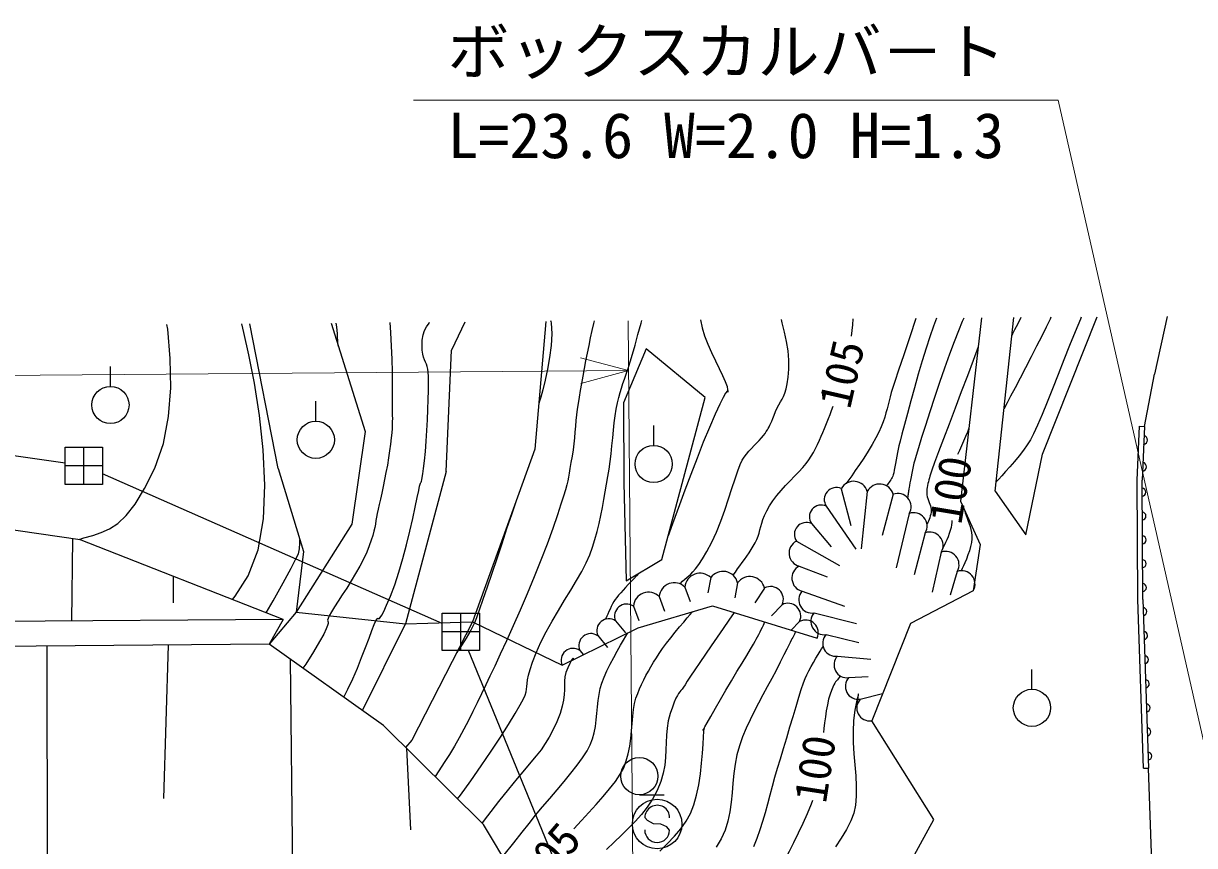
# Model space of a CAD drawing. Units: millimetres, scale not verified. Extents: x 0 to 700000, y -47500 to 447500.
# Drawn here: x 104271 to 151499, y 309958 to 343098 of the extents above; entities that cross this region are included whole.
import ezdxf
from ezdxf.enums import TextEntityAlignment as Align

# ---------------------------------------------------------------- set-up
doc = ezdxf.new("R2010")
doc.units = ezdxf.units.MM
doc.header["$LTSCALE"] = 1000
doc.layers.add('作業ﾚｲﾔ1', color=7, linetype='Continuous', lineweight=25)
doc.styles.add('ＭＳ ゴシック', font='')
doc.styles.get('ＭＳ ゴシック').set_extended_font_data('MS Gothic')

msp = doc.modelspace()

# ---------------------------------------------------------------- linework, layer by layer
at = {"layer": '作業ﾚｲﾔ1', "lineweight": 13}
for p, q in [((120000, 340000), (146000, 340000)), ((146000, 340000), (154832, 301042)), ((128940, 296694), (128662, 331114)), ((128678, 329114), (126742, 329616)), ((128678, 329114), (58000, 328545)), ((126751, 328581), (128678, 329114))]:
    msp.add_line(p, q, dxfattribs=at)
at = {"layer": '作業ﾚｲﾔ1'}
for p, q in [((125335, 331087), (124893, 325940)), ((125532, 331123), (125539, 331089)), ((142911, 331229), (142061, 323843)), ((143463, 324248), (144208, 331239)), ((145367, 325740), (147576, 331267)), ((150393, 331289), (149883, 328960)), ((114548, 325161), (113397, 330991)), ((116678, 331018), (118047, 326650)), ((122071, 331061), (121536, 329926)), ((121319, 325039), (121536, 329926)), ((129390, 329976), (128465, 327805)), ((131760, 328020), (129390, 329976)), ((107780, 328467), (107780, 329267)), ((149476, 326852), (149883, 328960)), ((116063, 327065), (116063, 327865)), ((128465, 327805), (128484, 324588)), ((130009, 321488), (131760, 328020)), ((129688, 326088), (129688, 326888)), ((149276, 326861), (149476, 326852)), ((149476, 326852), (149383, 324681)), ((118047, 326650), (117509, 322920)), ((105959, 325371), (99449, 326284)), ((105959, 324516), (105959, 326016)), ((105959, 326016), (107459, 326016)), ((106709, 324516), (106709, 326016)), ((107459, 326016), (107459, 324516)), ((124893, 325940), (122385, 318971)), ((144694, 322488), (145367, 325740)), ((107459, 325266), (105959, 325266)), ((121162, 318906), (107459, 324936)), ((114548, 325161), (115562, 321813)), ((121319, 325039), (119673, 318891)), ((107459, 324516), (105959, 324516)), ((128484, 324588), (128576, 320628)), ((149406, 319878), (149383, 324681)), ((137252, 324344), (137638, 322853)), ((138301, 324233), (138054, 321913)), ((139348, 324121), (138896, 322457)), ((143463, 324248), (144694, 322488)), ((136648, 323639), (137834, 321903)), ((142061, 323843), (142849, 322091)), ((98723, 323447), (106554, 322290)), ((139993, 323343), (139465, 321154)), ((117509, 322920), (115265, 319369)), ((136045, 322934), (136843, 321995)), ((106255, 322334), (106216, 319008)), ((114744, 319077), (106527, 322300)), ((135441, 322229), (137181, 321250)), ((140638, 322564), (140185, 320868)), ((115562, 321813), (115265, 319369)), ((141283, 321786), (140911, 320167)), ((142849, 322091), (142572, 320229)), ((128576, 320628), (130009, 321488)), ((135555, 321221), (136689, 320796)), ((110311, 320816), (110303, 319741)), ((131987, 320761), (131868, 320147)), ((141929, 321007), (141646, 320053)), ((130946, 320378), (131162, 319792)), ((133073, 320552), (132955, 319938)), ((134160, 320340), (133770, 319744)), ((135669, 320214), (137387, 319604)), ((142572, 320229), (140038, 318904)), ((129907, 319995), (130124, 319409)), ((149406, 319878), (149637, 313080)), ((115265, 319369), (114180, 318072)), ((115265, 319369), (119673, 318891)), ((121162, 317826), (121162, 319326)), ((121162, 319326), (122662, 319326)), ((121912, 317826), (121912, 319326)), ((122662, 319326), (122662, 317826)), ((128869, 319612), (129085, 319026)), ((129063, 318739), (132053, 319623)), ((132053, 319623), (136273, 318314)), ((134868, 319667), (134435, 319216)), ((136157, 319339), (137865, 318905)), ((114744, 319077), (88525, 318865)), ((114744, 319077), (114180, 318072)), ((117940, 315403), (119673, 318891)), ((119673, 318891), (122385, 318971)), ((122385, 318971), (119931, 314208)), ((122385, 318971), (125991, 317226)), ((128148, 319016), (128546, 318535)), ((135572, 318992), (135232, 318637)), ((140038, 318904), (138478, 314992)), ((122662, 318576), (121162, 318576)), ((125991, 317226), (129063, 318739)), ((127428, 318421), (127827, 317939)), ((136645, 318465), (137955, 318149)), ((114180, 318072), (89564, 317874)), ((105216, 318000), (105235, 307500)), ((110102, 318039), (109923, 311861)), ((118793, 314797), (114180, 318072)), ((115030, 317468), (115131, 307579)), ((122662, 317826), (121162, 317826)), ((130814, 296889), (122220, 317826)), ((126708, 317825), (126853, 317650)), ((137103, 317597), (138443, 317469)), ((144940, 316260), (144940, 317060)), ((137561, 316728), (138342, 316778)), ((138018, 315861), (138914, 316087)), ((118793, 314797), (122829, 310807)), ((140979, 311004), (138478, 314992)), ((119931, 314208), (119685, 313916)), ((119713, 313888), (119874, 310586)), ((149437, 313074), (149637, 313080)), ((149950, 304668), (149637, 313080)), ((129110, 312007), (130110, 312007)), ((124705, 307657), (122826, 310810)), ((129431, 310968), (129331, 311086)), ((129676, 310829), (129431, 310968)), ((129976, 310826), (129676, 310829)), ((130221, 310714), (129976, 310826)), ((139485, 308290), (140979, 311004)), ((130327, 310578), (130221, 310714))]:
    msp.add_line(p, q, dxfattribs=at)
for points in [[(127283, 331103), (127255, 330999), (127192, 330722), (127130, 330424), (127068, 330118), (127005, 329807), (126944, 329494), (126884, 329184), (126827, 328879), (126772, 328583), (126722, 328300), (126677, 328032), (126637, 327783), (126604, 327548), (126577, 327316), (126554, 327087), (126533, 326858), (126513, 326627), (126491, 326394), (126465, 326155), (126434, 325910), (126396, 325656), (126348, 325393), (126304, 325155), (126272, 324967), (126246, 324808), (126219, 324658), (126182, 324494), (126130, 324296), (126055, 324043), (125949, 323713), (125806, 323287), (125618, 322743), (125390, 322113), (125136, 321456), (124865, 320784), (124583, 320111), (124298, 319450), (124017, 318814), (123748, 318217), (123498, 317672), (123275, 317192), (123086, 316792), (122916, 316434), (122745, 316076), (122572, 315718), (122397, 315361), (122218, 315006), (122034, 314655), (121846, 314307), (121652, 313965), (121451, 313629), (121243, 313300), (121025, 312971), (120870, 312744)], [(121777, 311847), (121890, 311993), (122316, 312574), (122736, 313170), (123136, 313759), (123506, 314322), (123833, 314835), (124105, 315278), (124309, 315630), (124435, 315869), (124500, 316025), (124539, 316153), (124559, 316265), (124571, 316376), (124583, 316497), (124604, 316642), (124642, 316825), (124707, 317059), (124806, 317356), (124951, 317730), (125138, 318151), (125355, 318577), (125593, 319004), (125843, 319429), (126097, 319846), (126345, 320252), (126579, 320642), (126791, 321012), (126970, 321358), (127109, 321676), (127218, 321983), (127316, 322297), (127403, 322616), (127482, 322939), (127553, 323262), (127618, 323585), (127678, 323905), (127735, 324221), (127789, 324530), (127842, 324830), (127891, 325130), (127934, 325440), (127971, 325755), (128004, 326072), (128036, 326387), (128067, 326697), (128100, 326996), (128136, 327283), (128177, 327553), (128224, 327802), (128276, 328024), (128329, 328221), (128384, 328402), (128443, 328579), (128506, 328762), (128576, 328962), (128653, 329187), (128738, 329451), (128832, 329761), (128937, 330130), (129054, 330555), (129179, 331019), (129205, 331119)], [(125539, 331089), (125551, 331034), (125574, 330592), (125549, 330116), (125488, 329630), (125404, 329156), (125309, 328716), (125213, 328334), (125130, 328033), (125072, 327836), (125050, 327765)], [(131574, 331144), (131636, 330832), (131739, 330503), (131871, 330164), (132020, 329827), (132176, 329499), (132328, 329190), (132464, 328909), (132574, 328665), (132645, 328468), (132668, 328326), (132668, 328253), (132677, 328237), (132686, 328255), (132689, 328283), (132678, 328298), (132646, 328275), (132585, 328192), (132489, 328025), (132351, 327749), (132162, 327342), (131934, 326814), (131688, 326213), (131434, 325570), (131182, 324915), (130941, 324278), (130722, 323690), (130534, 323179), (130388, 322777), (130293, 322514), (130259, 322419)], [(130753, 320505), (130853, 320617), (130940, 320700), (131020, 320766), (131098, 320828), (131180, 320898), (131271, 320989), (131376, 321113), (131502, 321284), (131653, 321514), (131835, 321814), (132030, 322182), (132215, 322594), (132390, 323033), (132554, 323483), (132705, 323928), (132844, 324351), (132970, 324735), (133081, 325065), (133178, 325323), (133258, 325494), (133338, 325615), (133429, 325735), (133530, 325853), (133635, 325968), (133741, 326080), (133846, 326188), (133946, 326292), (134037, 326390), (134115, 326482), (134178, 326568), (134228, 326645), (134270, 326712), (134308, 326776), (134343, 326839), (134377, 326906), (134412, 326981), (134451, 327070), (134494, 327175), (134545, 327301), (134606, 327454), (134671, 327604), (134737, 327728), (134802, 327839), (134864, 327948), (134924, 328064), (134979, 328200), (135029, 328366), (135073, 328574), (135109, 328835), (135137, 329160), (135140, 329526), (135107, 329900), (135046, 330278), (134966, 330657), (134874, 331032), (134840, 331164)], [(140261, 331208), (140013, 330471), (139768, 329739), (139562, 329127), (139408, 328665), (139317, 328387), (139265, 328215), (139220, 328050), (139180, 327888), (139140, 327727), (139100, 327564), (139055, 327397), (139002, 327222), (138938, 327036), (138861, 326838), (138767, 326625), (138647, 326387), (138499, 326125), (138332, 325851), (138157, 325577), (137982, 325313), (137817, 325071), (137673, 324863), (137557, 324700), (137481, 324594), (137454, 324556)], [(137670, 330494), (137714, 330944), (137731, 331187)], [(141086, 331214), (140970, 330888), (140825, 330468), (140675, 330005), (140518, 329496), (140359, 328959), (140203, 328414), (140055, 327881), (139918, 327379), (139798, 326928), (139698, 326547), (139623, 326255), (139577, 326072), (139547, 325943), (139518, 325802), (139490, 325654), (139463, 325504), (139436, 325358), (139411, 325219), (139388, 325094), (139365, 324986), (139345, 324900), (139326, 324843), (139305, 324798), (139277, 324749), (139246, 324698), (139212, 324648), (139178, 324600), (139145, 324555), (139116, 324518), (139093, 324488), (139078, 324469), (139073, 324462)], [(142188, 331223), (142130, 331088), (141973, 330704), (141801, 330266), (141613, 329763), (141415, 329207), (141212, 328619), (141012, 328022), (140820, 327439), (140643, 326891), (140488, 326401), (140361, 325991), (140267, 325683), (140215, 325499), (140184, 325377), (140153, 325244), (140123, 325105), (140093, 324963), (140066, 324824), (140041, 324693), (140019, 324574), (140001, 324473), (139987, 324394), (139978, 324342), (139972, 324302), (139965, 324257), (139958, 324208), (139952, 324159), (139945, 324112), (139940, 324067), (139935, 324029), (139931, 323999), (139929, 323980), (139928, 323973)], [(146929, 331261), (146895, 331180), (146684, 330667), (146461, 330112), (146232, 329533), (146001, 328947), (145774, 328374), (145556, 327831), (145352, 327335), (145169, 326905), (145010, 326558), (144881, 326314), (144752, 326114), (144594, 325896), (144419, 325670), (144235, 325445), (144052, 325229), (143880, 325032), (143730, 324863), (143610, 324731), (143531, 324645), (143503, 324614)], [(145708, 331252), (145671, 331174), (145514, 330850), (145335, 330489), (145130, 330084), (144910, 329653), (144684, 329216), (144463, 328794), (144259, 328404), (144081, 328067), (143941, 327803), (143850, 327630), (143817, 327568)], [(144493, 331242), (144368, 330991), (144243, 330742), (144161, 330579), (144131, 330520)], [(106513, 322296), (106710, 322360), (107066, 322461), (107407, 322571), (107741, 322720), (108075, 322942), (108416, 323266), (108773, 323724), (109154, 324348), (109565, 325169), (109918, 326160), (110128, 327250), (110214, 328404), (110195, 329589), (110089, 330768), (110059, 330964)], [(112697, 319879), (112810, 320011), (113333, 320835), (113737, 321885), (113950, 323128), (114005, 324492), (113940, 325906), (113787, 327299), (113583, 328599), (113364, 329735), (113163, 330634), (113076, 330989)], [(119053, 331037), (119080, 330639), (119107, 330093), (119124, 329558), (119135, 329052), (119140, 328593), (119141, 328199), (119141, 327887), (119141, 327677), (119142, 327534), (119145, 327407), (119147, 327288), (119148, 327172), (119147, 327051), (119144, 326919), (119136, 326769), (119122, 326595), (119103, 326388), (119076, 326144), (119040, 325870), (118997, 325585), (118947, 325293), (118892, 325001), (118835, 324712), (118777, 324433), (118720, 324168), (118666, 323923), (118616, 323703), (118573, 323512), (118538, 323348), (118511, 323198), (118488, 323058), (118465, 322919), (118438, 322777), (118404, 322625), (118358, 322456), (118297, 322265), (118218, 322045), (118116, 321789), (117987, 321508), (117835, 321216), (117666, 320921), (117488, 320627), (117307, 320340), (117131, 320067), (116965, 319813), (116818, 319584), (116695, 319386), (116604, 319224), (116554, 319111), (116538, 319044), (116543, 319002), (116554, 318966), (116558, 318916), (116539, 318832), (116485, 318695), (116381, 318484), (116212, 318181), (115965, 317765), (115656, 317274), (115543, 317104)], [(116971, 330081), (116954, 330221), (116945, 330330), (116942, 330420), (116940, 330506), (116936, 330601), (116925, 330719), (116903, 330872), (116876, 331019)], [(117192, 315934), (117356, 316256), (117551, 316678), (117737, 317112), (117910, 317540), (118068, 317947), (118208, 318314), (118326, 318627), (118420, 318867), (118487, 319019), (118530, 319092), (118558, 319118), (118579, 319117), (118598, 319109), (118624, 319114), (118661, 319150), (118718, 319239), (118801, 319398), (118916, 319649), (119071, 320010), (119245, 320468), (119413, 320980), (119571, 321526), (119718, 322082), (119852, 322628), (119971, 323143), (120072, 323603), (120153, 323987), (120213, 324275), (120249, 324443), (120269, 324523), (120286, 324567), (120299, 324591), (120311, 324610), (120324, 324640), (120338, 324694), (120356, 324790), (120379, 324941), (120407, 325162), (120444, 325470), (120483, 325846), (120516, 326255), (120544, 326683), (120566, 327115), (120584, 327539), (120596, 327941), (120603, 328306), (120606, 328621), (120604, 328872), (120596, 329045), (120581, 329164), (120554, 329266), (120520, 329359), (120482, 329449), (120443, 329543), (120407, 329648), (120377, 329772), (120355, 329921), (120347, 330103), (120354, 330325), (120387, 330543), (120449, 330720), (120532, 330872), (120630, 331017), (120652, 331050)], [(142777, 330064), (142569, 329511), (142337, 328896), (142091, 328247), (141842, 327588), (141600, 326947), (141375, 326350), (141177, 325823), (141017, 325393), (140905, 325085), (140851, 324928), (140829, 324853), (140807, 324777), (140785, 324701), (140764, 324625), (140745, 324548), (140728, 324472), (140714, 324396), (140704, 324320), (140698, 324244), (140697, 324170), (140703, 324095), (140719, 324019), (140740, 323943), (140765, 323867), (140793, 323792), (140820, 323718), (140844, 323647), (140864, 323579), (140876, 323514), (140880, 323454), (140874, 323391), (140860, 323322), (140841, 323249), (140817, 323175), (140792, 323104), (140767, 323039), (140744, 322983), (140725, 322939), (140712, 322910), (140707, 322899)], [(132889, 320853), (132980, 320983), (133073, 321112), (133166, 321240), (133260, 321367), (133354, 321495), (133446, 321624), (133536, 321754), (133622, 321887), (133704, 322023), (133781, 322162), (133845, 322299), (133895, 322429), (133934, 322557), (133969, 322685), (134003, 322817), (134043, 322956), (134093, 323105), (134158, 323268), (134244, 323447), (134355, 323646), (134493, 323855), (134651, 324063), (134824, 324267), (135006, 324467), (135191, 324661), (135372, 324848), (135545, 325027), (135702, 325198), (135838, 325358), (135946, 325506), (136038, 325653), (136126, 325808), (136212, 325968), (136293, 326131), (136370, 326294), (136444, 326456), (136512, 326613), (136575, 326765), (136634, 326908), (136686, 327039), (136740, 327177), (136800, 327331), (136863, 327497), (136927, 327664)], [(149437, 313074), (149206, 319875), (149183, 324685), (149276, 326861)], [(142400, 326786), (142338, 326627), (142264, 326450), (142182, 326262), (142097, 326072), (142014, 325888), (141936, 325719)], [(124125, 323809), (123949, 323289), (123757, 322719), (123558, 322121), (123356, 321515), (123158, 320924), (122971, 320369), (122801, 319871), (122655, 319451), (122539, 319133), (122459, 318936), (122391, 318797), (122308, 318644), (122216, 318483), (122120, 318321), (122025, 318165), (121935, 318022), (121857, 317898), (121794, 317801), (121753, 317738), (121738, 317716)], [(141710, 323066), (141707, 322982), (141699, 322887), (141680, 322778), (141648, 322658), (141606, 322531), (141558, 322404), (141507, 322282), (141457, 322170), (141412, 322074), (141375, 321998), (141351, 321949), (141342, 321931)], [(142221, 323489), (142254, 323374), (142292, 323261), (142332, 323150), (142374, 323039), (142414, 322927), (142450, 322814), (142481, 322698), (142504, 322577), (142518, 322452), (142519, 322320), (142503, 322174), (142467, 322013), (142417, 321844), (142358, 321673), (142295, 321509), (142232, 321359), (142174, 321229), (142127, 321127), (142095, 321061), (142083, 321037)], [(114059, 319345), (114343, 319826), (114749, 320550), (115065, 321138), (115274, 321544), (115360, 321724), (115377, 321782), (115391, 321848), (115402, 321920), (115409, 321994), (115415, 322065), (115418, 322132), (115420, 322190), (115421, 322235), (115422, 322265), (115422, 322276)], [(129087, 320934), (128988, 320826), (128883, 320713), (128774, 320597), (128664, 320481), (128556, 320366), (128453, 320255), (128356, 320148), (128270, 320049), (128196, 319958), (128138, 319878), (128086, 319796), (128032, 319701), (127978, 319597), (127926, 319491), (127876, 319387), (127832, 319290), (127795, 319206), (127766, 319139), (127747, 319096), (127741, 319080)], [(126473, 310635), (126771, 310962), (127073, 311289), (127369, 311614), (127651, 311934), (127911, 312245), (128142, 312545), (128333, 312830), (128479, 313098), (128583, 313368), (128662, 313657), (128719, 313959), (128761, 314268), (128793, 314577), (128819, 314879), (128845, 315169), (128876, 315439), (128917, 315683), (128973, 315894), (129042, 316085), (129117, 316271), (129198, 316455), (129284, 316635), (129377, 316814), (129474, 316991), (129577, 317168), (129684, 317345), (129795, 317524), (129911, 317703), (130044, 317897), (130202, 318110), (130375, 318333), (130555, 318557), (130732, 318772), (130898, 318969), (131042, 319138), (131157, 319271), (131232, 319357), (131260, 319388)], [(132928, 319351), (132718, 319043), (132490, 318710), (132252, 318363), (132011, 318012), (131775, 317668), (131553, 317343), (131351, 317046), (131178, 316788), (131042, 316581), (130951, 316435), (130889, 316339), (130835, 316267), (130786, 316209), (130739, 316153), (130692, 316090), (130642, 316008), (130585, 315896), (130519, 315745), (130442, 315543), (130350, 315279), (130270, 314983), (130224, 314692), (130201, 314402), (130190, 314111), (130182, 313815), (130167, 313512), (130134, 313200), (130073, 312875), (129974, 312534), (129826, 312176), (129639, 311825), (129427, 311506), (129195, 311211), (128942, 310930), (128673, 310656), (128388, 310381), (128090, 310097), (127780, 309795)], [(129930, 309734), (130235, 310033), (130520, 310334), (130777, 310637), (130998, 310943), (131174, 311252), (131311, 311594), (131420, 311987), (131505, 312411), (131570, 312848), (131618, 313278), (131653, 313683), (131677, 314043), (131696, 314339), (131711, 314552), (131728, 314663), (131734, 314693), (131723, 314686), (131703, 314658), (131682, 314623), (131668, 314598), (131669, 314599), (131694, 314640), (131750, 314738), (131846, 314909), (131989, 315167), (132174, 315494), (132380, 315850), (132600, 316224), (132825, 316601), (133045, 316968), (133252, 317312), (133438, 317619), (133594, 317877), (133710, 318072), (133778, 318191), (133823, 318274), (133872, 318369), (133924, 318471), (133976, 318574), (134026, 318674), (134072, 318767), (134111, 318847), (134142, 318910), (134162, 318952), (134170, 318966)], [(123660, 309589), (124047, 310073), (124386, 310499), (124667, 310854), (124926, 311178), (125206, 311514), (125497, 311858), (125790, 312203), (126078, 312545), (126351, 312878), (126602, 313198), (126821, 313498), (127000, 313775), (127131, 314022), (127221, 314259), (127288, 314507), (127337, 314762), (127372, 315022), (127400, 315284), (127424, 315544), (127451, 315800), (127485, 316048), (127531, 316285), (127596, 316509), (127686, 316741), (127801, 316997), (127934, 317265), (128076, 317534), (128218, 317794), (128353, 318031), (128472, 318235), (128567, 318396), (128631, 318500), (128653, 318537)], [(135412, 318582), (135359, 318478), (135321, 318404), (135292, 318346), (135264, 318293), (135233, 318232), (135191, 318149), (135132, 318032), (135050, 317869), (134939, 317646), (134792, 317350), (134621, 317016), (134446, 316686), (134267, 316357), (134088, 316028), (133911, 315699), (133738, 315366), (133572, 315030), (133416, 314688), (133272, 314339), (133142, 313982), (133039, 313614), (132968, 313239), (132918, 312857), (132882, 312471), (132848, 312085), (132809, 311701), (132755, 311320), (132676, 310947), (132564, 310584), (132408, 310232), (132207, 309897)], [(133731, 309922), (133864, 310259), (133983, 310600), (134091, 310945), (134191, 311294), (134286, 311646), (134380, 312001), (134475, 312358), (134575, 312717), (134682, 313077), (134800, 313459), (134924, 313871), (135052, 314302), (135181, 314738), (135307, 315164), (135428, 315569), (135540, 315937), (135641, 316255), (135727, 316511), (135796, 316690), (135863, 316837), (135945, 316999), (136037, 317170), (136133, 317342), (136229, 317508), (136319, 317660), (136398, 317791), (136461, 317894), (136502, 317961), (136517, 317985)], [(126499, 317476), (126477, 317456), (126464, 317459), (126456, 317475), (126450, 317495), (126441, 317508), (126426, 317504), (126400, 317474), (126359, 317408), (126300, 317294), (126219, 317124), (126145, 316933), (126105, 316756), (126088, 316587), (126084, 316417), (126084, 316238), (126077, 316044), (126054, 315825), (126003, 315574), (125916, 315283), (125782, 314945), (125626, 314610), (125473, 314322), (125315, 314066), (125145, 313823), (124954, 313578), (124736, 313314), (124482, 313014), (124186, 312660), (123838, 312237), (123432, 311728), (122986, 311154), (122768, 310868)], [(137203, 316801), (137164, 316736), (137129, 316685), (137094, 316643), (137060, 316602), (137025, 316558), (136989, 316503), (136949, 316432), (136905, 316337), (136855, 316214), (136799, 316055), (136743, 315858), (136692, 315632), (136647, 315390), (136609, 315142), (136576, 314901), (136549, 314677), (136531, 314514)], [(137907, 315681), (137903, 315689), (137909, 315751), (137920, 315843), (137932, 315942), (137942, 316026), (137945, 316072), (137937, 316058), (137913, 315959), (137870, 315753), (137804, 315418), (137747, 314999), (137727, 314561), (137736, 314112), (137763, 313659), (137798, 313209), (137833, 312770), (137856, 312349), (137858, 311954), (137830, 311590), (137761, 311267), (137638, 310950), (137463, 310610), (137252, 310259), (137019, 309911)], [(136090, 311780), (136033, 311621), (135878, 311242), (135703, 310849), (135516, 310454), (135327, 310071), (135146, 309715), (134980, 309399), (134840, 309138), (134734, 308944), (134672, 308832), (134629, 308761), (134580, 308681), (134525, 308598), (134468, 308514), (134413, 308433), (134360, 308358), (134315, 308294), (134279, 308244), (134255, 308211), (134247, 308200)]]:
    msp.add_lwpolyline(points, dxfattribs=at)
for centre, radius in [((107780, 327717), 750), ((116063, 326315), 750), ((129688, 325338), 750), ((144940, 315510), 750), ((129110, 312757), 750), ((129826, 310827), 1000)]:
    msp.add_circle(centre, radius, dxfattribs=at)
for centre, radius, start, end in [((149418, 326311), 184, 278.2676, 76.8115), ((149372, 325226), 184, 278.2664, 76.8123), ((137754, 324071), 571, 16.478, 151.4449), ((138801, 323960), 571, 16.5923, 151.4446), ((137048, 323907), 482, 65.1594, 213.8053), ((139527, 323612), 539, 329.959, 109.3311), ((149375, 324201), 160, 274.0154, 86.5519), ((136445, 323202), 482, 65.0763, 213.8039), ((140172, 322834), 539, 329.959, 109.3311), ((149379, 323240), 160, 274.0151, 86.5522), ((135842, 322497), 482, 65.0763, 213.8039), ((140817, 322055), 539, 329.96, 109.33), ((135686, 321746), 541, 117.0386, 255.9888), ((149384, 322280), 160, 274.0151, 86.5522), ((141462, 321277), 539, 329.9596, 109.3304), ((135800, 320739), 541, 116.9293, 255.9892), ((149389, 321319), 160, 274.0154, 86.5519), ((131556, 320324), 612, 45.499, 175.1427), ((132481, 320399), 611, 14.2025, 144.0096), ((133567, 320190), 611, 14.2025, 144.0096), ((142107, 320498), 539, 330.3623, 109.3307), ((130518, 319941), 612, 45.3474, 175.1422), ((134401, 319885), 515, 334.6354, 117.8188), ((136070, 319864), 532, 139.1846, 279.3832), ((149394, 320359), 160, 274.0151, 86.5522), ((129479, 319558), 612, 45.3473, 175.1424), ((128595, 319208), 486, 55.8979, 203.595), ((135106, 319210), 515, 334.6358, 117.8184), ((136558, 318990), 532, 138.9697, 279.3827), ((149410, 319392), 162, 276.3333, 87.5566), ((127876, 318613), 486, 55.6289, 203.5945), ((135810, 318535), 515, 335.0821, 117.8185), ((127156, 318017), 486, 55.6289, 203.5945), ((137021, 318109), 519, 137.001, 279.0789), ((149443, 318421), 162, 276.3323, 87.5556), ((126436, 317422), 486, 55.6286, 203.5951), ((137479, 317240), 519, 136.5412, 279.079), ((149476, 317450), 162, 276.3333, 87.5566), ((137937, 316372), 519, 136.5415, 279.0786), ((149509, 316479), 162, 276.3333, 87.5566), ((138395, 315504), 519, 136.5415, 279.0786), ((149542, 315508), 162, 276.3333, 87.5566), ((149575, 314537), 162, 276.3321, 87.5575), ((149608, 313566), 162, 276.3335, 87.5547), ((129831, 311082), 500, 359.5549, 179.5549), ((129827, 310582), 500, 179.5549, 359.5549)]:
    msp.add_arc(centre, radius, start, end, dxfattribs=at)

# ---------------------------------------------------------------- texts
at = {"layer": '作業ﾚｲﾔ1', "style": 'ＭＳ ゴシック'}
msp.add_text('ボックスカルバ－ト', height=1833, dxfattribs=at).set_placement((121375, 340500), align=Align.BOTTOM_LEFT)
msp.add_text('L=23.6 W=2.0 H=1.3', height=1833, dxfattribs=at).set_placement((121375, 339500), align=Align.TOP_LEFT)
for s, rotation, p in [('105', 77.072, (137989, 327421)), ('100', 80.452, (142478, 322796)), ('100', 81.226, (137024, 311564)), ('105', 49.427, (125393, 307855))]:
    msp.add_text(s, height=1320, rotation=rotation, dxfattribs=at).set_placement(p, align=Align.BOTTOM_LEFT)

doc.saveas('drawing.dxf')
